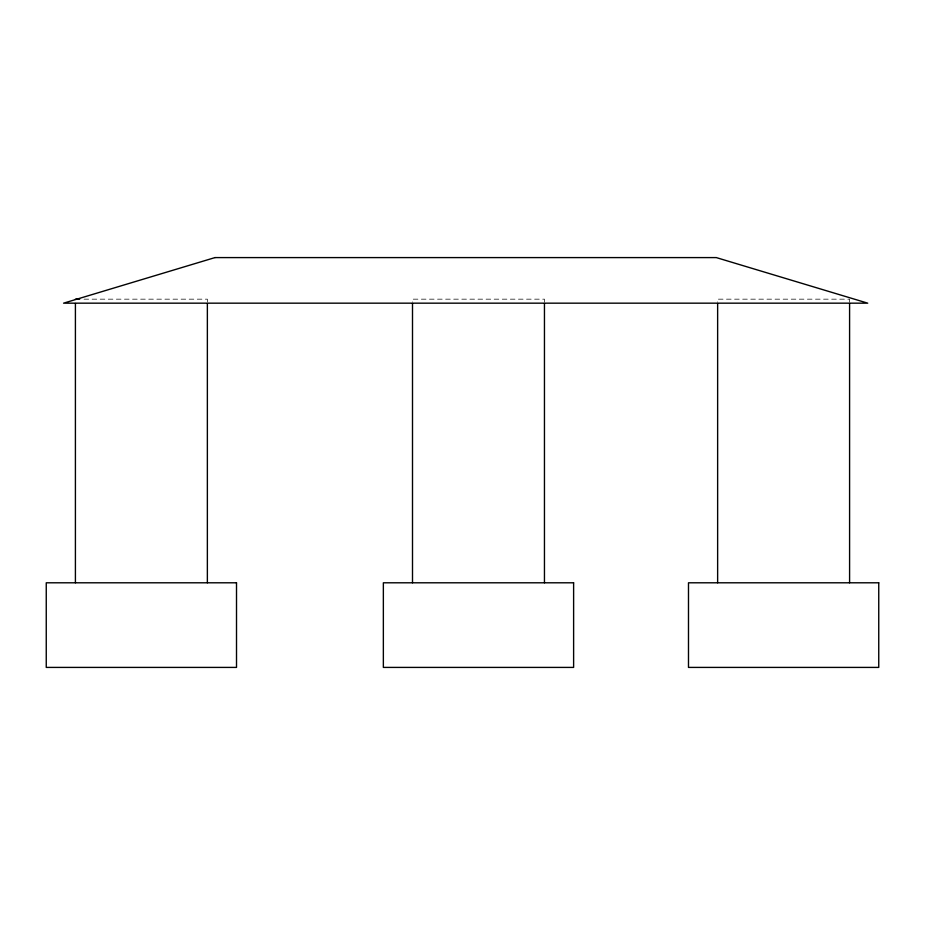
<?xml version="1.0" encoding="UTF-8"?>
<svg xmlns="http://www.w3.org/2000/svg" width="925" height="925" viewBox="0 0 925 925"><rect width="100%" height="100%" fill="white"/><g stroke="black" fill="none" stroke-linecap="round" stroke-linejoin="round"><path stroke-width="0.69" stroke-dasharray="4.62 3.47" d="M84.013 299.168L207.362 299.168L207.362 302.047M849.589 302.047L849.589 299.168L717.638 299.168L717.638 302.047M544.455 302.047L544.455 299.168L412.504 299.168L412.504 302.047"/><path stroke-width="1.39" d="M75.411 299.168L79.712 299.168M849.589 303.493L849.589 582.796M717.638 303.493L717.638 582.796M544.455 303.493L544.455 582.796M412.504 303.493L412.504 582.796M207.362 303.493L207.362 582.796M75.411 303.493L75.411 582.796M214.993 257.589L63.571 303.169L867.731 303.169L716.297 257.589L214.993 257.589M236.511 582.796L46.25 582.796L46.25 667.411L236.511 667.411L236.511 582.796M573.616 582.796L383.355 582.796L383.355 667.411L573.616 667.411L573.616 582.796M878.75 582.796L688.489 582.796L688.489 667.411L878.75 667.411L878.75 582.796"/></g></svg>
